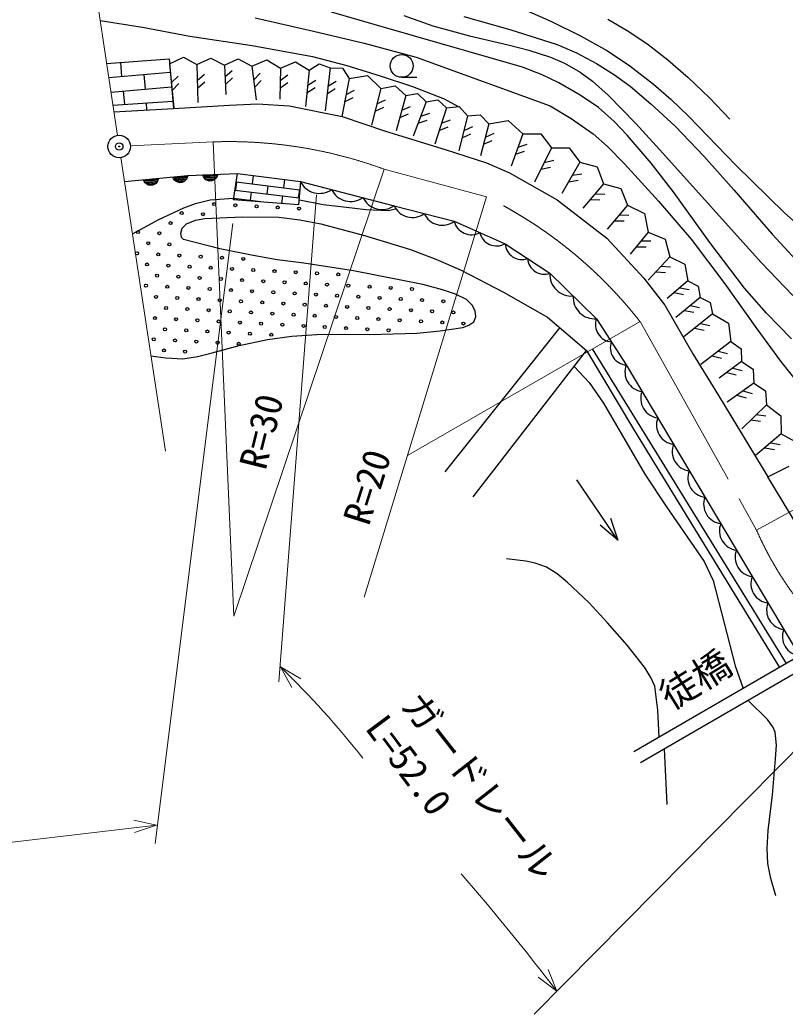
# Model space of a CAD drawing. Units: millimetres, scale not verified. Extents: x 40000 to 680000, y 20000 to 380000.
# Drawn here: x 274820 to 325704, y 250818 to 316975 of the extents above; entities that cross this region are included whole.
import ezdxf
from ezdxf.enums import TextEntityAlignment as Align

# ---------------------------------------------------------------- set-up
doc = ezdxf.new("R2010")
doc.units = ezdxf.units.MM
doc.header["$LTSCALE"] = 1000
doc.header["$PDMODE"] = 32
doc.header["$PDSIZE"] = 500
doc.linetypes.add('CHAIN', pattern=[18.5, 12, -1.5, 3.5, -1.5])
for name, color, linetype, lineweight in [('M-BGD', 7, 'Continuous', 25), ('M-BMK', 2, 'CHAIN', 13), ('M-BMK-HTXT', 7, 'Continuous', 13), ('M-BMK-LINE', 2, 'Continuous', 13), ('M-BMK-SRVR', 3, 'Continuous', 25)]:
    doc.layers.add(name, color=color, linetype=linetype, lineweight=lineweight)
doc.layers.add('M-OTRS', color=6, linetype='Continuous')
doc.styles.add('ＭＳ ゴシック', font='')
doc.styles.get('ＭＳ ゴシック').set_extended_font_data('MS Gothic')

msp = doc.modelspace()

# ---------------------------------------------------------------- linework, layer by layer
at = {"layer": 'M-BGD'}
for p, q in [((280156, 316935), (282973, 316490)), ((290456, 317120), (294353, 316221)), ((299214, 316421), (295547, 317483)), ((300341, 317258), (302286, 316579)), ((304339, 317192), (307406, 316330)), ((308655, 317536), (310168, 316867)), ((313926, 317015), (315311, 316213)), ((282973, 316490), (286116, 315885)), ((308252, 313829), (299214, 316421)), ((302286, 316579), (304711, 315911)), ((307406, 316330), (310541, 315335)), ((310168, 316867), (312094, 315924)), ((286116, 315885), (290255, 315267)), ((294353, 316221), (297705, 315432)), ((304711, 315911), (307298, 315308)), ((312094, 315924), (313893, 314923)), ((315311, 316213), (316607, 315329)), ((290255, 315267), (294271, 314549)), ((297705, 315432), (301179, 314498)), ((307298, 315308), (308655, 314965)), ((308655, 314965), (310114, 314487)), ((310541, 315335), (311826, 314778)), ((313893, 314923), (315380, 313909)), ((316607, 315329), (317905, 314315)), ((280588, 314083), (284739, 314379)), ((284739, 314379), (285035, 311076)), ((284764, 314058), (285690, 314488)), ((285690, 314488), (286590, 314005)), ((286590, 314005), (287516, 314434)), ((287516, 314434), (288416, 313951)), ((288416, 313951), (289342, 314380)), ((289342, 314380), (290242, 313897)), ((290242, 313897), (291230, 314311)), ((291230, 314311), (292154, 313768)), ((294271, 314549), (296557, 313944)), ((301179, 314498), (310090, 311251)), ((310114, 314487), (311036, 314089)), ((311826, 314778), (313171, 314074)), ((317905, 314315), (319268, 313138)), ((281502, 314148), (281586, 313208)), ((284764, 314058), (285050, 311111)), ((286590, 314005), (286644, 311480)), ((288416, 313951), (288524, 312012)), ((288459, 313181), (288936, 313608)), ((290242, 313897), (290527, 311645)), ((292154, 313768), (292095, 311697)), ((292154, 313768), (293143, 314181)), ((293143, 314181), (294067, 313638)), ((294067, 313638), (293812, 311207)), ((294067, 313638), (294718, 314060)), ((294718, 314060), (295446, 313792)), ((295446, 313792), (295120, 310921)), ((295446, 313792), (296264, 313754)), ((296264, 313754), (296724, 313077)), ((296557, 313944), (298768, 313252)), ((309558, 313322), (308252, 313829)), ((311036, 314089), (312080, 313500)), ((313171, 314074), (314357, 313328)), ((315380, 313909), (316957, 312695)), ((280732, 313132), (284818, 313497)), ((283174, 312369), (283087, 313343)), ((284887, 312784), (285346, 313230)), ((286612, 312942), (287104, 313353)), ((288487, 312682), (288963, 313109)), ((290359, 312969), (290805, 313429)), ((290422, 312473), (290868, 312933)), ((292130, 312932), (292641, 313318)), ((293960, 312621), (294499, 312967)), ((296724, 313077), (296224, 310554)), ((296724, 313077), (297937, 313269)), ((297937, 313269), (298819, 312414)), ((298768, 313252), (300919, 312551)), ((300207, 313153), (301207, 313153)), ((310654, 312791), (309558, 313322)), ((312080, 313500), (312891, 312906)), ((314357, 313328), (315400, 312558)), ((319268, 313138), (320670, 311786)), ((280876, 312176), (284906, 312515)), ((284936, 312286), (285395, 312733)), ((286623, 312442), (287114, 312853)), ((292116, 312432), (292627, 312818)), ((293908, 312124), (294447, 312470)), ((295249, 312059), (295791, 312400)), ((295306, 312555), (295848, 312896)), ((296513, 312012), (297081, 312307)), ((298819, 312414), (298199, 309966)), ((298819, 312414), (299769, 312591)), ((299769, 312591), (300481, 311937)), ((300919, 312551), (303026, 311726)), ((312082, 311962), (310654, 312791)), ((312891, 312906), (313939, 311971)), ((315400, 312558), (316778, 311398)), ((316957, 312695), (318137, 311680)), ((281794, 311348), (281718, 312247)), ((296416, 311521), (296984, 311816)), ((298558, 311384), (299141, 311649)), ((300481, 311937), (299834, 309599)), ((300481, 311937), (301260, 312071)), ((301260, 312071), (301835, 311528)), ((301835, 311528), (302614, 311663)), ((302614, 311663), (303190, 311120)), ((303026, 311726), (303974, 311213)), ((313285, 311145), (312082, 311962)), ((313939, 311971), (315780, 310079)), ((318137, 311680), (319279, 310561)), ((320670, 311786), (322033, 310358)), ((281010, 311293), (284991, 311572)), ((281077, 310855), (285035, 311076)), ((283269, 310977), (283236, 311449)), ((285035, 311076), (288752, 311306)), ((288752, 311306), (290616, 311382)), ((290616, 311382), (292734, 311246)), ((292734, 311246), (296250, 310540)), ((298436, 310899), (299018, 311164)), ((300211, 310961), (300800, 311213)), ((301835, 311528), (300979, 309232)), ((303190, 311120), (302410, 308701)), ((303190, 311120), (304026, 311203)), ((304026, 311203), (304595, 310584)), ((310090, 311251), (311486, 310409)), ((314339, 310223), (313285, 311145)), ((316778, 311398), (318383, 309892)), ((296250, 310540), (299135, 309563)), ((300078, 310479), (300666, 310731)), ((301302, 310099), (301911, 310299)), ((301477, 310567), (302085, 310768)), ((302861, 310101), (303460, 310328)), ((304595, 310584), (304014, 308252)), ((304595, 310584), (305432, 310668)), ((305432, 310668), (306000, 310048)), ((306000, 310048), (307298, 310291)), ((307298, 310291), (308270, 309400)), ((311486, 310409), (312934, 309402)), ((319279, 310561), (322435, 307313)), ((302708, 309625), (303306, 309852)), ((304353, 309612), (304935, 309879)), ((306000, 310048), (305445, 307925)), ((315204, 309311), (314339, 310223)), ((315780, 310079), (317563, 308099)), ((318383, 309892), (320292, 307899)), ((299135, 309563), (303102, 308361)), ((304232, 309127), (304814, 309394)), ((305647, 308697), (306232, 308957)), ((305773, 309180), (306358, 309441)), ((308270, 309400), (307490, 307231)), ((308270, 309400), (309452, 309400)), ((309452, 309400), (310161, 308455)), ((312934, 309402), (313901, 308542)), ((316790, 307440), (315204, 309311)), ((303102, 308361), (305847, 307469)), ((307948, 308504), (308554, 308711)), ((310161, 308455), (309043, 306169)), ((310161, 308455), (311343, 308456)), ((311343, 308456), (312053, 307511)), ((313901, 308542), (315014, 307394)), ((307778, 308033), (308384, 308240)), ((309690, 307492), (310315, 307631)), ((317563, 308099), (324103, 300841)), ((320292, 307899), (322288, 305659)), ((305847, 307469), (307387, 306793)), ((309471, 307043), (310096, 307182)), ((312053, 307511), (310855, 305418)), ((312053, 307511), (313204, 307188)), ((313204, 307188), (313637, 306073)), ((315014, 307394), (317283, 304918)), ((318254, 305547), (316790, 307440)), ((322435, 307313), (325674, 304126)), ((281779, 306218), (285981, 306614)), ((283036, 306336), (284032, 306430)), ((283087, 306221), (283036, 306336)), ((283082, 306280), (283998, 306367)), ((284003, 306307), (283953, 306202)), ((284032, 306430), (284003, 306307)), ((284985, 306520), (285981, 306614)), ((285036, 306405), (284985, 306520)), ((285031, 306464), (285947, 306551)), ((285105, 306311), (285036, 306405)), ((285932, 306489), (285056, 306406)), ((285082, 306349), (285918, 306428)), ((285214, 306220), (285105, 306311)), ((285864, 306362), (285147, 306294)), ((285902, 306386), (285812, 306277)), ((285952, 306491), (285902, 306386)), ((285981, 306614), (285952, 306491)), ((285981, 306614), (289284, 306746)), ((286980, 306654), (287979, 306694)), ((287025, 306536), (286980, 306654)), ((287022, 306596), (287942, 306633)), ((287089, 306438), (287025, 306536)), ((287924, 306572), (287045, 306537)), ((287067, 306478), (287906, 306511)), ((287193, 306342), (287089, 306438)), ((287849, 306449), (287129, 306420)), ((287192, 306362), (287791, 306386)), ((287295, 306287), (287193, 306342)), ((287694, 306322), (287294, 306306)), ((287792, 306366), (287695, 306303)), ((287888, 306470), (287792, 306366)), ((287944, 306573), (287888, 306470)), ((287979, 306694), (287944, 306573)), ((289016, 305000), (289284, 306746)), ((289284, 306746), (293471, 306229)), ((290331, 306617), (290263, 306068)), ((292424, 306358), (292356, 305809)), ((307387, 306793), (310543, 305009)), ((311553, 306638), (312186, 306737)), ((283157, 306127), (283087, 306221)), ((283983, 306305), (283107, 306222)), ((283133, 306165), (283969, 306244)), ((283266, 306037), (283157, 306127)), ((283915, 306178), (283198, 306111)), ((283264, 306056), (283861, 306113)), ((283371, 305986), (283266, 306037)), ((283767, 306044), (283369, 306006)), ((283494, 305958), (283371, 305986)), ((283653, 305973), (283494, 305958)), ((283769, 306024), (283653, 305973)), ((283863, 306093), (283769, 306024)), ((283953, 306202), (283863, 306093)), ((285213, 306240), (285810, 306297)), ((285320, 306170), (285214, 306220)), ((285716, 306228), (285318, 306190)), ((285443, 306142), (285320, 306170)), ((285602, 306157), (285443, 306142)), ((285718, 306208), (285602, 306157)), ((285812, 306277), (285718, 306208)), ((287416, 306251), (287295, 306287)), ((287576, 306258), (287416, 306251)), ((287695, 306303), (287576, 306258)), ((289116, 305652), (293384, 305124)), ((289216, 306197), (289148, 305648)), ((289200, 306199), (293428, 305676)), ((291310, 305938), (291242, 305389)), ((293403, 305680), (293335, 305130)), ((293471, 306229), (293349, 304675)), ((293471, 306229), (299713, 304612)), ((311305, 306204), (311937, 306303)), ((313637, 306073), (312245, 304438)), ((313637, 306073), (314788, 305751)), ((314788, 305751), (315221, 304636)), ((322288, 305659), (324846, 302717)), ((286506, 304756), (287476, 305000)), ((287476, 305000), (289032, 305105)), ((293349, 304675), (289016, 305000)), ((289032, 305105), (291213, 304835)), ((289080, 305099), (289067, 304996)), ((290195, 305519), (290127, 304970)), ((292288, 305260), (292227, 304759)), ((293420, 305000), (294991, 304691)), ((310543, 305009), (313846, 302446)), ((312747, 305027), (313387, 305008)), ((313071, 305408), (313711, 305388)), ((320703, 302151), (318254, 305547)), ((284067, 303692), (285730, 304462)), ((285730, 304462), (286506, 304756)), ((294991, 304691), (296535, 304504)), ((296535, 304504), (297834, 304350)), ((297834, 304350), (299304, 304295)), ((299304, 304295), (299827, 304406)), ((299713, 304612), (303705, 303576)), ((315221, 304636), (313881, 303048)), ((315221, 304636), (316358, 304087)), ((317283, 304918), (319448, 302388)), ((282305, 302745), (284067, 303692)), ((286506, 303649), (287126, 303766)), ((287126, 303766), (289603, 303865)), ((289603, 303865), (292050, 303843)), ((292050, 303843), (293441, 303674)), ((293441, 303674), (294840, 303394)), ((314680, 303995), (315320, 303978)), ((316358, 304087), (316602, 302848)), ((325674, 304126), (329466, 300726)), ((285517, 302775), (285620, 303116)), ((285620, 303116), (285907, 303396)), ((285907, 303396), (286506, 303649)), ((294840, 303394), (297737, 302618)), ((303705, 303576), (307085, 302079)), ((314358, 303613), (314998, 303596)), ((285577, 302496), (285517, 302775)), ((285696, 302356), (285577, 302496)), ((288114, 301748), (285696, 302356)), ((297737, 302618), (300797, 301688)), ((313846, 302446), (316311, 299786)), ((316602, 302848), (315407, 301379)), ((316602, 302848), (317726, 302389)), ((317726, 302389), (318033, 301214)), ((319448, 302388), (321692, 299414)), ((324846, 302717), (327676, 299623)), ((290334, 301299), (288114, 301748)), ((300797, 301688), (302486, 301062)), ((307085, 302079), (310070, 300118)), ((315815, 301881), (316455, 301876)), ((316131, 302269), (316771, 302264)), ((323009, 299121), (320703, 302151)), ((291918, 301009), (290334, 301299)), ((302486, 301062), (304154, 300328)), ((318033, 301214), (316593, 299663)), ((318033, 301214), (319033, 300710)), ((293706, 300796), (291918, 301009)), ((297013, 300268), (293706, 300796)), ((317449, 300585), (318088, 300538)), ((319033, 300710), (319230, 299609)), ((324103, 300841), (326229, 298630)), ((300039, 299683), (297013, 300268)), ((304154, 300328), (306987, 298851)), ((310070, 300118), (313164, 297092)), ((316311, 299786), (317698, 298002)), ((317109, 300218), (317748, 300171)), ((301612, 299371), (300039, 299683)), ((302933, 299012), (301612, 299371)), ((319230, 299609), (317861, 298437)), ((318698, 299153), (319327, 299033)), ((319230, 299609), (319914, 299264)), ((319914, 299264), (320049, 298510)), ((321692, 299414), (323816, 296421)), ((324474, 297453), (323009, 299121)), ((303796, 298726), (302933, 299012)), ((304515, 298374), (303796, 298726)), ((304901, 298002), (304515, 298374)), ((306987, 298851), (309913, 297186)), ((318318, 298828), (318947, 298708)), ((320049, 298510), (318434, 297170)), ((320049, 298510), (320732, 298166)), ((305088, 297624), (304901, 298002)), ((317698, 298002), (319576, 294752)), ((319395, 297968), (320022, 297839)), ((320732, 298166), (320867, 297412)), ((305002, 296894), (305133, 297212)), ((305133, 297212), (305088, 297624)), ((309913, 297186), (312503, 294973)), ((313164, 297092), (315143, 294011)), ((320867, 297412), (318979, 295882)), ((319010, 297648), (319638, 297519)), ((320867, 297412), (321940, 296799)), ((326123, 295745), (324474, 297453)), ((302776, 296274), (304268, 296514)), ((303109, 286900), (310751, 296495)), ((304268, 296514), (304678, 296661)), ((304678, 296661), (305002, 296894)), ((319690, 296458), (320315, 296322)), ((320078, 296773), (320704, 296636)), ((321940, 296799), (322094, 295573)), ((323816, 296421), (325398, 294274)), ((291285, 295718), (292898, 295926)), ((292898, 295926), (294894, 296061)), ((294894, 296061), (298069, 296048)), ((298069, 296048), (301224, 296136)), ((301224, 296136), (302776, 296274)), ((287612, 294825), (289395, 295313)), ((289395, 295313), (291285, 295718)), ((325799, 274157), (312901, 295079)), ((322094, 295573), (320104, 294043)), ((322094, 295573), (322784, 295088)), ((322784, 295088), (322810, 294245)), ((283533, 294631), (284532, 294480)), ((284532, 294480), (285652, 294432)), ((285652, 294432), (286636, 294573)), ((286636, 294573), (287612, 294825)), ((304958, 285238), (312503, 294973)), ((312503, 294973), (315629, 289736)), ((319576, 294752), (321267, 291991)), ((320861, 294625), (321483, 294473)), ((321257, 294930), (321879, 294777)), ((311680, 293913), (312685, 292838)), ((315143, 294011), (326657, 274655)), ((322810, 294245), (321330, 293124)), ((322229, 293805), (322850, 293648)), ((322810, 294245), (323583, 293730)), ((325398, 294274), (327204, 292000)), ((321831, 293503), (322452, 293346)), ((323583, 293730), (323635, 292804)), ((312685, 292838), (313630, 291479)), ((323635, 292804), (321842, 291540)), ((323635, 292804), (324408, 292289)), ((321267, 291991), (324564, 286567)), ((322493, 291999), (323108, 291821)), ((322902, 292287), (323517, 292109)), ((324408, 292289), (324460, 291362)), ((313630, 291479), (316373, 286747)), ((324460, 291362), (322826, 289771)), ((324460, 291362), (325431, 290635)), ((323786, 290706), (324422, 290627)), ((325431, 290635), (325432, 289421)), ((323428, 290357), (324063, 290278)), ((315629, 289736), (325338, 273890)), ((325432, 289421), (323746, 287982)), ((325432, 289421), (326607, 288796)), ((324361, 288507), (324990, 288386)), ((324741, 288832), (325370, 288711)), ((324564, 286567), (325980, 287280)), ((316373, 286747), (317812, 284570)), ((326660, 283094), (324564, 286567)), ((314592, 282351), (311844, 286374)), ((317812, 284570), (320329, 280944)), ((314092, 283826), (314592, 282351)), ((314592, 282351), (313399, 283353)), ((308460, 280966), (307184, 281118)), ((309088, 280832), (308460, 280966)), ((309839, 280558), (309088, 280832)), ((310541, 280119), (309839, 280558)), ((320329, 280944), (320912, 279669)), ((311222, 279561), (310541, 280119)), ((312669, 278177), (311222, 279561)), ((320912, 279669), (322383, 274004)), ((313897, 276865), (312669, 278177)), ((315201, 275369), (313897, 276865)), ((316350, 273896), (315201, 275369)), ((326657, 274655), (315646, 268270)), ((316094, 267568), (327141, 273976)), ((316786, 273216), (316350, 273896)), ((322383, 274004), (322906, 272480)), ((317041, 272631), (316786, 273216)), ((317243, 271037), (317041, 272631)), ((324537, 270417), (323232, 271709)), ((317320, 269241), (317243, 271037)), ((324892, 269928), (324537, 270417)), ((325046, 269571), (324892, 269928)), ((325122, 268704), (325046, 269571)), ((325072, 267795), (325122, 268704)), ((317666, 268480), (317850, 264769)), ((324876, 265418), (325072, 267795)), ((324577, 263036), (324876, 265418)), ((324515, 261843), (324577, 263036)), ((324567, 260845), (324515, 261843)), ((324754, 259845), (324567, 260845)), ((325084, 258687), (324754, 259845))]:
    msp.add_line(p, q, dxfattribs=at)
for centre, radius in [((300206, 313913), 760), ((281426, 308549), 31.3), ((281426, 308549), 25), ((281426, 308549), 18.8), ((281426, 308549), 12.5), ((281426, 308549), 6.3), ((287735, 304714), 100), ((289148, 304641), 100), ((290560, 304567), 100), ((291972, 304493), 100), ((293385, 304419), 100), ((285580, 304119), 100), ((286992, 304045), 100), ((284837, 303450), 100), ((282682, 302854), 100), ((284094, 302780), 100), ((283351, 302111), 100), ((284763, 302037), 100), ((282608, 301442), 100), ((284020, 301368), 100), ((285433, 301294), 100), ((286845, 301221), 100), ((288257, 301147), 100), ((289669, 301073), 100), ((283277, 300699), 100), ((284690, 300625), 100), ((286102, 300551), 100), ((287514, 300478), 100), ((288926, 300404), 100), ((290339, 300330), 100), ((291751, 300256), 100), ((283947, 299956), 100), ((285359, 299882), 100), ((286771, 299808), 100), ((288183, 299735), 100), ((289596, 299661), 100), ((293163, 300183), 100), ((294576, 300109), 100), ((295988, 300035), 100), ((283204, 299287), 100), ((284616, 299213), 100), ((286028, 299139), 100), ((287440, 299065), 100), ((288853, 298992), 100), ((291008, 299587), 100), ((292420, 299513), 100), ((293833, 299440), 100), ((295245, 299366), 100), ((296657, 299292), 100), ((298069, 299218), 100), ((299482, 299145), 100), ((300894, 299071), 100), ((283873, 298544), 100), ((285285, 298470), 100), ((286697, 298396), 100), ((288110, 298322), 100), ((290265, 298918), 100), ((291677, 298844), 100), ((293090, 298770), 100), ((294502, 298697), 100), ((295914, 298623), 100), ((297326, 298549), 100), ((298739, 298475), 100), ((300151, 298402), 100), ((301563, 298328), 100), ((284542, 297801), 100), ((285954, 297727), 100), ((287367, 297653), 100), ((289522, 298249), 100), ((290934, 298175), 100), ((292346, 298101), 100), ((293759, 298027), 100), ((295171, 297954), 100), ((296583, 297880), 100), ((297996, 297806), 100), ((299408, 297732), 100), ((300820, 297659), 100), ((302976, 298254), 100), ((283799, 297131), 100), ((285211, 297057), 100), ((286624, 296984), 100), ((288779, 297579), 100), ((290191, 297506), 100), ((291603, 297432), 100), ((293016, 297358), 100), ((294428, 297284), 100), ((295840, 297211), 100), ((297253, 297137), 100), ((298665, 297063), 100), ((300077, 296989), 100), ((302233, 297585), 100), ((303645, 297511), 100), ((284468, 296388), 100), ((285881, 296314), 100), ((288036, 296910), 100), ((289448, 296836), 100), ((290860, 296762), 100), ((292273, 296689), 100), ((293685, 296615), 100), ((295097, 296541), 100), ((296510, 296467), 100), ((297922, 296394), 100), ((299334, 296320), 100), ((301489, 296916), 100), ((302902, 296842), 100), ((304314, 296768), 100), ((283725, 295719), 100), ((285138, 295645), 100), ((287293, 296241), 100), ((288705, 296167), 100), ((290117, 296093), 100), ((291530, 296019), 100), ((284395, 294976), 100), ((286550, 295571), 100), ((287962, 295498), 100), ((289374, 295424), 100), ((285807, 294902), 100)]:
    msp.add_circle(centre, radius, dxfattribs=at)
for centre, radius, start, end in [((294738, 306835), 1405, 205.57896, 305.38583), ((296819, 306296), 1405, 205.57896, 305.38583), ((298899, 305758), 1405, 205.57896, 305.38583), ((300915, 305141), 1313, 203.71484, 307.18375), ((302912, 304622), 1313, 203.71484, 307.18375), ((304831, 303835), 1155, 192.98425, 299.24448), ((306521, 303087), 1155, 192.98425, 299.24448), ((308199, 302149), 1116, 183.56711, 289.82733), ((309691, 301168), 1116, 183.56711, 289.82733), ((311487, 300020), 1421, 176.02524, 275.23557), ((313034, 298507), 1421, 176.02524, 275.23557), ((314236, 296693), 1144, 159.58768, 265.84789), ((315226, 295152), 1144, 159.58768, 265.84789), ((316352, 293539), 1298, 158.68436, 262.8102), ((317399, 291780), 1298, 158.68436, 262.8102), ((318446, 290020), 1298, 158.68436, 262.8102), ((319492, 288260), 1298, 158.68436, 262.8102), ((320539, 286501), 1298, 158.68436, 262.8102), ((321586, 284741), 1298, 158.68436, 262.8102), ((322633, 282981), 1298, 158.68436, 262.8102), ((323679, 281222), 1298, 158.68436, 262.8102), ((324726, 279462), 1298, 158.68436, 262.8102), ((325773, 277703), 1298, 158.68436, 262.8102), ((326820, 275943), 1298, 158.68436, 262.8102)]:
    msp.add_arc(centre, radius, start, end, dxfattribs=at)
at = {"layer": 'M-BMK'}
for p, q in [((282175, 308586), (287677, 308858)), ((299045, 307038), (305842, 305201)), ((316059, 296896), (323807, 283019))]:
    msp.add_line(p, q, dxfattribs=at)
for centre, radius, start, end in [((288707, 278876), 30000, 69.84152, 91.96573), ((292719, 278622), 29642, 38.05913, 63.72394), ((344372, 292017), 22447, 203.63042, 282.2932)]:
    msp.add_arc(centre, radius, start, end, dxfattribs=at)
at = {"layer": 'M-BMK-HTXT'}
for p, q in [((287677, 308858), (289046, 277293)), ((289046, 277293), (299045, 307038)), ((294543, 305336), (292044, 272921)), ((305842, 305201), (297711, 278567)), ((283805, 262169), (288975, 303436)), ((316059, 296896), (300589, 287997)), ((323807, 283019), (348072, 296393)), ((292899, 272549), (292151, 273916)), ((292151, 273916), (293500, 273136)), ((328742, 270786), (309022, 250818)), ((239807, 258146), (283914, 263400)), ((282392, 263734), (283914, 263400)), ((283914, 263400), (282440, 262895)), ((309958, 253787), (310519, 252334)), ((310519, 252334), (309285, 253284))]:
    msp.add_line(p, q, dxfattribs=at)
for centre, radius, start, end in [((250755, 231138), 59527, 38.06368, 45.94017), ((191271, 161833), 149702, 37.19587, 41.05572)]:
    msp.add_arc(centre, radius, start, end, dxfattribs=at)
at = {"layer": 'M-BMK-LINE'}
for p, q in [((278315, 329090), (281313, 309291)), ((281538, 307807), (284496, 288273))]:
    msp.add_line(p, q, dxfattribs=at)
at = {"layer": 'M-BMK-SRVR'}
msp.add_circle((281426, 308549), 750, dxfattribs=at)
at = {"layer": 'M-OTRS'}
msp.add_point((281426, 308549), dxfattribs=at)

# ---------------------------------------------------------------- texts
at = {"layer": 'M-BGD', "style": 'ＭＳ ゴシック'}
for s, rotation, p in [('R=30', 76, (291696, 286814)), ('R=20', 72.4, (298550, 283076)), ('徒橋', 31.7, (318381, 270527))]:
    msp.add_text(s, height=1833, rotation=rotation, dxfattribs=at).set_placement(p, align=Align.BOTTOM_LEFT)
at = {"layer": 'M-BMK-HTXT', "style": 'ＭＳ ゴシック'}
for s, rotation, p in [('ガードレール', 308.1, (299641, 271016)), ('L=52.0', 306.7, (297271, 269518))]:
    msp.add_text(s, height=1833, rotation=rotation, dxfattribs=at).set_placement(p, align=Align.BOTTOM_LEFT)

doc.saveas('drawing.dxf')
